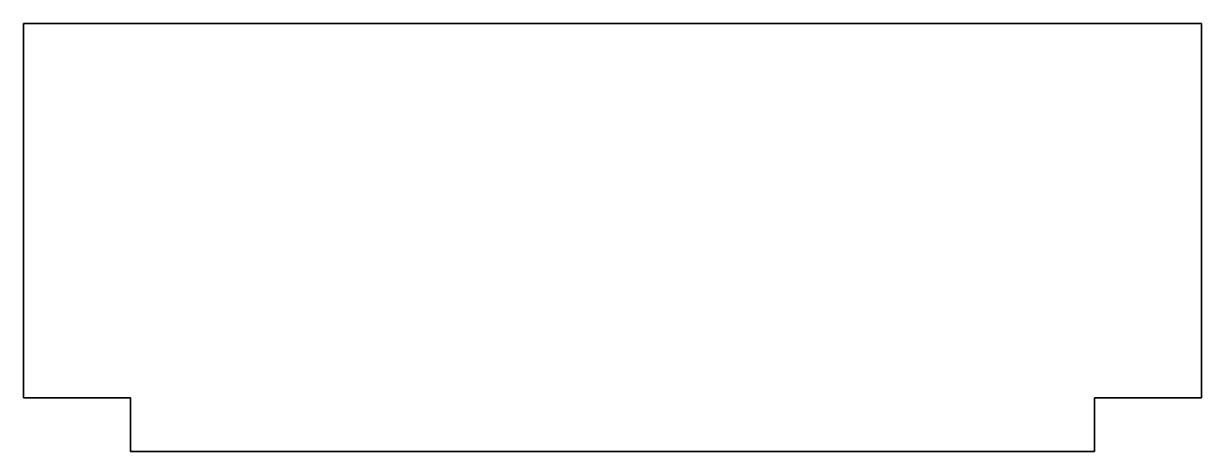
# Model space of a CAD drawing. Header units: millimetres. Extents: x 6 to 146, y 0 to 51.
import ezdxf

# ---------------------------------------------------------------- set-up
doc = ezdxf.new("R2010")
doc.units = ezdxf.units.MM
doc.layers.get('0').update_dxf_attribs({"linetype": 'CONTINUOUS'})

msp = doc.modelspace()

# ---------------------------------------------------------------- linework, layer by layer
for points in [[(19.05, 6.35), (6.35, 6.35), (6.35, 50.8), (146.05, 50.8), (146.05, 6.35), (133.35, 6.35), (133.35, 0), (19.05, 0)], [(6.35, 6.35), (19.05, 6.35), (19.05, 0), (133.35, 0), (133.35, 6.35), (146.05, 6.35), (146.05, 50.8), (6.35, 50.8)]]:
    msp.add_lwpolyline(points, close=True)

doc.saveas('drawing.dxf')
